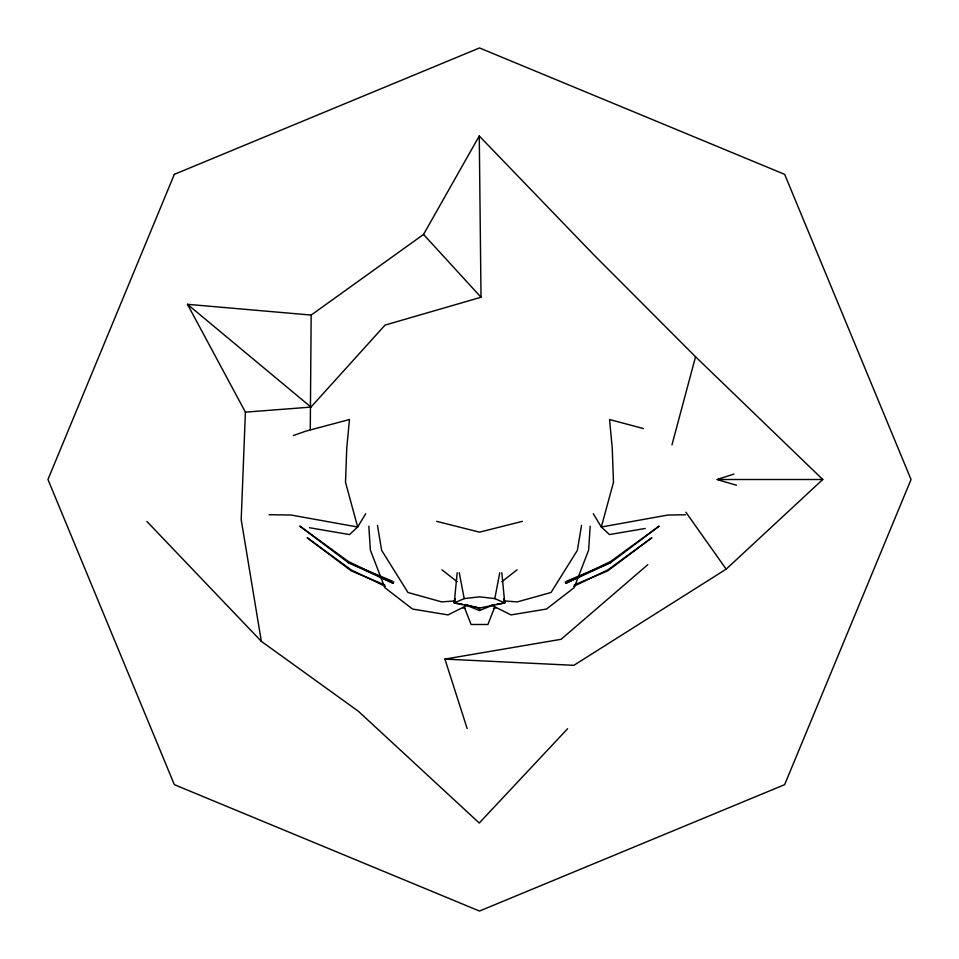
<?xml version="1.0" encoding="UTF-8"?>
<svg xmlns="http://www.w3.org/2000/svg" width="959" height="959" viewBox="0 0 959 959"><rect width="100%" height="100%" fill="white"/><g stroke="black" fill="none" stroke-linecap="round" stroke-linejoin="round"><path stroke-width="1.44" d="M310.272 429.548L311.16 315.067L423.542 234.44L479.26 135.986L592.986 253.991L695.539 356.772L822.762 479.5L726.179 569.143L573.878 665.318L444.916 659.097L467.141 728.516M311.16 315.067L187.484 304.315L245.408 412.154L241.2 519.682L261.339 641.343L358.342 711.23L479.26 823.014L567.596 728.732M590.169 526.239L588.646 550.034L574.189 587.627L546.462 609.049L510.979 614.911L491.308 605.057M501.821 572.763L504.758 602.959L479.5 608.054L454.242 602.959L457.179 572.763M581.538 525.328L577.366 550.334L551.029 592.482L517.333 601.892L504.242 600.945M503.835 598.62L504.758 602.959L494.808 598.608L499.747 572.763M462.154 604.182L454.242 602.959L455.165 598.62M671.983 444.844L695.539 356.772M494.712 607.071L487.939 624.489L471.061 624.489L464.288 607.071M393.142 583.276L348.393 561.495L299.819 526.107L348.105 562.501L393.142 583.276L393.753 581.753M365.691 513.736L357.683 527.018L349.52 534.571L309.505 527.726M245.408 412.154L310.968 407.096L385.062 325.089L481.022 297.254L479.26 135.986M647.828 564.647L561.099 639.305L444.916 659.097M501.809 581.741L517.069 569.826M565.858 583.276L610.895 562.501L659.181 526.107L610.607 561.495L565.858 583.276L565.247 581.753M467.692 605.057L448.021 614.911L412.538 609.049L384.811 587.627L370.354 550.034L368.831 526.239M573.59 586.393L607.826 569.91L651.844 537.723L607.754 570.869L574.273 584.93M454.242 602.959L464.192 598.608L479.5 596.834L494.808 598.608M566.589 581.178L610.895 562.501M479.5 610.547L479.5 608.054L464.791 604.59L479.5 610.547L494.209 604.59M293.382 435.518L305.741 431.178L349.46 419.527L346.774 447.877L345.504 482.257L357.683 527.018L291.08 515.031L269.107 514.719M733.923 474.094L716.96 479.512L736.512 485.242M493.561 608.486L496.378 607.682M522.331 521.36L479.5 532.161L436.669 521.36M645.203 528.469L609.48 534.571L601.317 527.018L593.309 513.736M496.846 604.182L504.758 602.959M454.758 600.945L441.667 601.892L407.971 592.482L381.634 550.334L377.462 525.328M685.493 514.779L667.92 515.031L601.317 527.018L613.496 482.257L612.226 447.877L609.54 419.527L643.393 428.541M718.063 479.5L822.762 479.5M462.622 607.682L465.439 608.486M384.727 584.93L351.246 570.869L307.156 537.723L351.174 569.91L385.41 586.393M348.105 562.501L392.411 581.178M441.931 569.826L457.191 581.741M187.484 304.315L310.968 407.096M146.955 521.516L261.339 641.343M423.542 234.44L481.022 297.254M685.865 512.202L726.179 569.143M459.253 572.763L464.192 598.608M174.346 174.346L47.95 479.5L174.346 784.654L479.5 911.05L784.654 784.654L911.05 479.5L784.654 174.346L479.5 47.95L174.346 174.346"/></g></svg>
